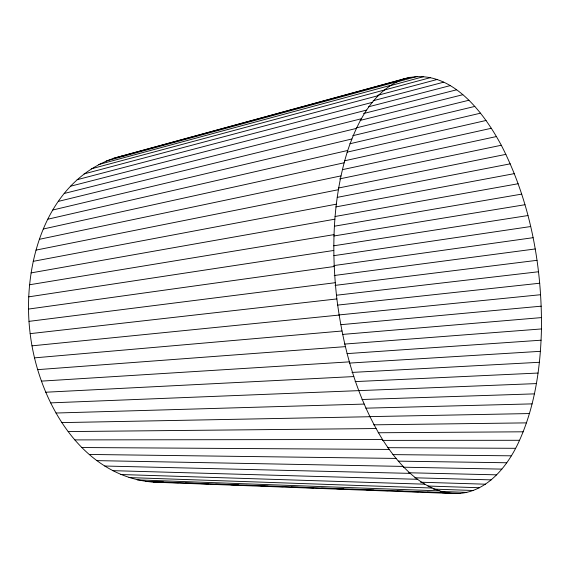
<?xml version="1.0" encoding="UTF-8"?>
<svg xmlns="http://www.w3.org/2000/svg" width="570" height="570" viewBox="0 0 570 570"><rect width="100%" height="100%" fill="white"/><g stroke="black" fill="none" stroke-linecap="round" stroke-linejoin="round"><path stroke-width="0.85" d="M541.457 328.947C542.07 265.862 530.321 201.659 501.301 145.257C482.783 110.772 448.547 65.871 403.638 78.974L113.907 158.211C44.332 182.343 21.852 267.444 30.167 333.649C37.998 399.463 80.306 476.427 153.444 482.149L453.278 493.527C485.077 494.981 507.813 466.723 519.534 440.289C535.137 405.413 540.567 366.88 541.457 328.947L344.594 344.081M453.278 493.527C421.579 490.898 398.58 464.55 382.484 439.456C356.485 397.019 343.112 347.985 336.87 298.929C331.234 249.425 332.688 198.282 347.736 150.466C357.468 121.724 373.329 90.103 403.638 78.974M113.907 158.211L410.307 77.256M106.205 161.011L397.055 81.66M394.704 82.557L417.019 76.473M98.639 164.559L390.585 85.336M389.453 85.906L423.745 76.608M91.236 168.855L430.457 77.627M377.889 95.268L437.119 79.494M84.054 173.914L378.145 95.682M373.172 100.726L443.709 82.173M77.121 179.707L372.253 102.372M368.548 106.804L450.207 85.621M70.495 186.233L366.638 110.067M363.539 113.551L456.591 89.811M64.211 193.479L361.337 118.752M360.048 120.441L462.833 94.706M356.685 127.787L468.918 100.249M58.311 201.402L356.392 128.4M352.766 135.703L474.824 106.419M52.832 209.995L351.847 138.987M349.852 143.768L480.553 113.174M47.83 219.201L347.736 150.466M347.151 152.14L486.075 120.47M344.615 160.797L491.376 128.271M43.327 228.99L344.095 162.785M342.691 169.603L496.456 136.543M39.373 239.315L340.953 175.895M339.62 178.902L501.301 145.257M338.331 188.057L505.904 154.363M35.981 250.116L338.359 189.717M337.255 197.37L510.25 163.832M33.203 261.338L336.321 204.174M335.858 206.917L514.34 173.636M335.01 216.514L518.159 183.739M31.044 272.909L334.875 219.179M334.433 226.197L521.714 194.114M121.695 156.166L124.31 155.724M29.533 284.772L334.027 234.633M333.785 236.001L524.984 204.723M333.664 245.812L527.97 215.546M28.678 296.856L333.799 250.451M333.828 255.659L530.67 226.539M333.87 265.584L533.085 237.69M28.5 309.075L334.198 266.511M334.198 275.51L535.202 248.962M28.999 321.366L335.224 282.706M335.053 285.392L537.018 260.326M336.421 295.239L538.529 271.755M30.167 333.649L336.87 298.929M337.426 305.121L539.74 283.226M338.951 314.939L540.638 294.711M32.006 345.84L339.121 315.067M340.981 324.686L541.229 306.176M153.444 482.149L163.22 482.006M34.492 357.867L341.971 331.006M342.413 334.44L541.5 317.597M37.62 369.652L345.384 346.638M347.045 353.621L541.094 340.197M41.368 381.13L349.353 361.865M349.389 363.083L540.41 351.32M351.982 372.424L539.398 362.278M45.693 392.224L353.82 376.57M355.089 381.608L538.066 373.044M50.58 402.876L536.406 383.589M361.971 399.506L534.411 393.877M55.981 413.022L364.159 404.087M365.762 408.17L532.095 403.881M369.203 416.627L529.445 413.556M61.866 422.605L369.93 416.727M373.671 424.828L526.466 422.876M68.179 431.583L376.058 428.54M378.195 432.758L523.167 431.803M74.898 439.905L382.484 439.456M382.385 440.389L519.534 440.289M387.557 447.685L515.586 448.305M81.952 447.536L389.16 449.431M392.894 454.618L511.319 455.815M89.319 454.454L396.05 458.423M398.273 461.137L506.737 462.762M96.928 460.624L403.097 466.41M403.311 467.193L501.857 469.117M408.64 472.758L496.677 474.839M104.752 466.025L410.257 473.371M414.846 477.795L491.212 479.876M112.725 470.656L417.489 479.292M420.546 482.213L485.476 484.194M120.819 474.511L424.75 484.179M427.97 486.039L479.477 487.742M128.977 477.575L431.989 488.027M433.221 489.081L473.243 490.492M137.163 479.869L439.185 490.856M440.147 491.418L466.78 492.395M145.336 481.386L446.289 492.68M161.467 482.163L163.241 482.234M170.352 482.498L178.353 482.804M185.464 483.068L193.465 483.374M200.576 483.638L208.577 483.937M215.688 484.208L222.799 484.479M230.793 484.778L238.794 485.077M245.905 485.348L253.016 485.619M261.017 485.918L268.128 486.182M276.129 486.488L283.24 486.751M291.234 487.058L298.345 487.322M306.346 487.628L313.457 487.892M321.459 488.198L328.569 488.462M336.571 488.761L343.682 489.032M351.676 489.331L357.903 489.566M366.788 489.901L373.899 490.172M381.9 490.471L388.12 490.706M397.012 491.041L403.232 491.276M412.117 491.611L418.344 491.846M427.229 492.181L433.449 492.416M442.341 492.751L460.118 493.421"/></g></svg>
